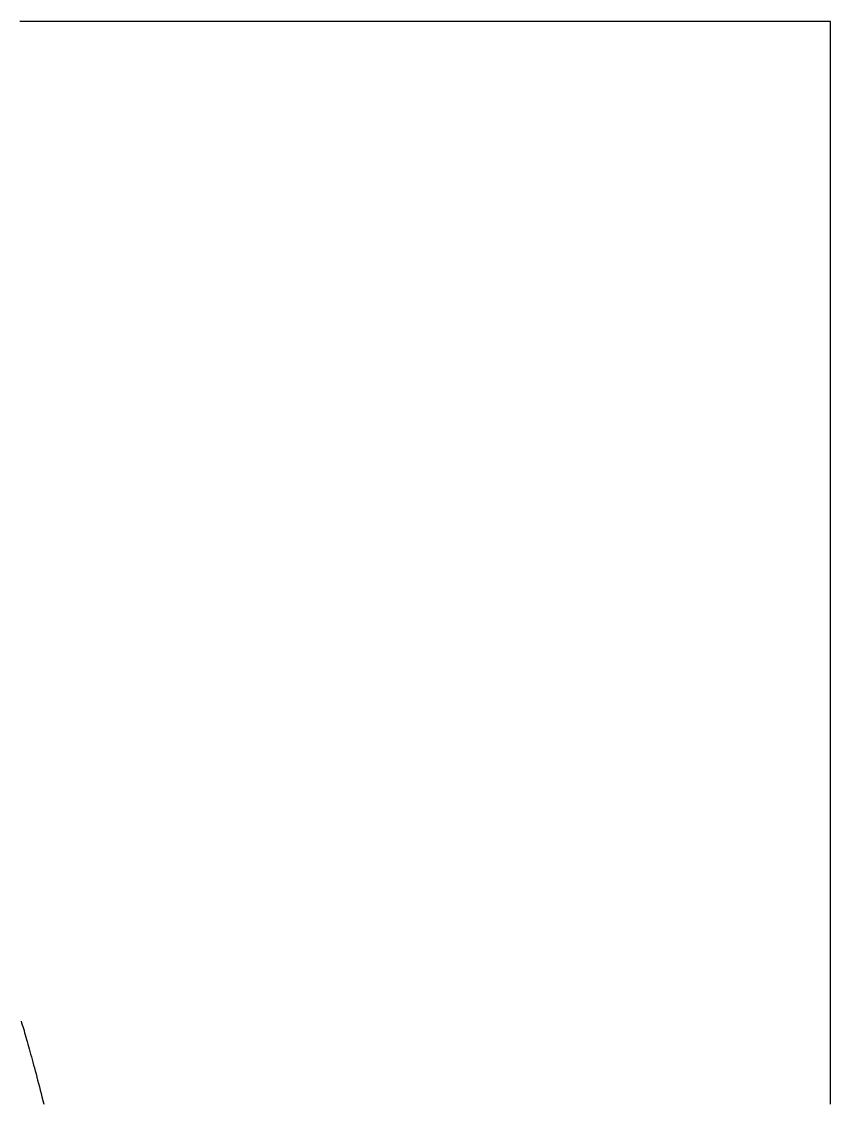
# Model space of a CAD drawing. Header units: metres. Extents: x 0 to 2740, y 0 to 1840.
# Drawn here: x 2135 to 2740, y 1032 to 1840 of the extents above; entities that cross this region are included whole.
import ezdxf

# ---------------------------------------------------------------- set-up
doc = ezdxf.new("R2010")
doc.units = ezdxf.units.M

msp = doc.modelspace()

# ---------------------------------------------------------------- linework, layer by layer
for points in [[(2740, 1030.4), (2740, 1039.6), (2740, 1048.8), (2740, 1058), (2740, 1067.2), (2740, 1076.4), (2740, 1085.6), (2740, 1094.8), (2740, 1104), (2740, 1113.2), (2740, 1122.4), (2740, 1131.6), (2740, 1140.8), (2740, 1150), (2740, 1159.2), (2740, 1168.4), (2740, 1177.6), (2740, 1186.8), (2740, 1196), (2740, 1205.2), (2740, 1214.4), (2740, 1223.6), (2740, 1232.8), (2740, 1242), (2740, 1251.2), (2740, 1260.4), (2740, 1269.6), (2740, 1278.8), (2740, 1288), (2740, 1297.2), (2740, 1306.4), (2740, 1315.6), (2740, 1324.8), (2740, 1334), (2740, 1343.2), (2740, 1352.4), (2740, 1361.6), (2740, 1370.8), (2740, 1380), (2740, 1389.2), (2740, 1398.4), (2740, 1407.6), (2740, 1416.8), (2740, 1426), (2740, 1435.2), (2740, 1444.4), (2740, 1453.6), (2740, 1462.8), (2740, 1472), (2740, 1481.2), (2740, 1490.4), (2740, 1499.6), (2740, 1508.8), (2740, 1518), (2740, 1527.2), (2740, 1536.4), (2740, 1545.6), (2740, 1554.8), (2740, 1564), (2740, 1573.2), (2740, 1582.4), (2740, 1591.6), (2740, 1600.8), (2740, 1610), (2740, 1619.2), (2740, 1628.4), (2740, 1637.6), (2740, 1646.8), (2740, 1656), (2740, 1665.2), (2740, 1674.4), (2740, 1683.6), (2740, 1692.8), (2740, 1702), (2740, 1711.2), (2740, 1720.4), (2740, 1729.6), (2740, 1738.8), (2740, 1748), (2740, 1757.2), (2740, 1766.4), (2740, 1775.6), (2740, 1784.8), (2740, 1794), (2740, 1803.2), (2740, 1812.4), (2740, 1821.6), (2740, 1830.8), (2740, 1840), (2735.44, 1840), (2730.88, 1840), (2726.32, 1840), (2721.76, 1840), (2717.2, 1840), (2712.64, 1840), (2708.08, 1840), (2703.52, 1840), (2698.96, 1840), (2694.4, 1840), (2689.84, 1840), (2685.28, 1840), (2680.72, 1840), (2676.16, 1840), (2671.6, 1840), (2667.04, 1840), (2662.48, 1840), (2657.92, 1840), (2653.36, 1840), (2648.8, 1840), (2644.24, 1840), (2639.68, 1840), (2635.12, 1840), (2630.56, 1840), (2626, 1840), (2621.44, 1840), (2616.88, 1840), (2612.32, 1840), (2607.76, 1840), (2603.2, 1840), (2598.64, 1840), (2594.08, 1840), (2589.52, 1840), (2584.96, 1840), (2580.4, 1840), (2575.84, 1840), (2571.28, 1840), (2566.72, 1840), (2562.16, 1840), (2557.6, 1840), (2553.04, 1840), (2548.48, 1840), (2543.92, 1840), (2539.36, 1840), (2534.8, 1840), (2530.24, 1840), (2525.68, 1840), (2521.12, 1840), (2516.56, 1840), (2512, 1840), (2507.44, 1840), (2502.88, 1840), (2498.32, 1840), (2493.76, 1840), (2489.2, 1840), (2484.64, 1840), (2480.08, 1840), (2475.52, 1840), (2470.96, 1840), (2466.4, 1840), (2461.84, 1840), (2457.28, 1840), (2452.72, 1840), (2448.16, 1840), (2443.6, 1840), (2439.04, 1840), (2434.48, 1840), (2429.92, 1840), (2425.36, 1840), (2420.8, 1840), (2416.24, 1840), (2411.68, 1840), (2407.12, 1840), (2402.56, 1840), (2398, 1840), (2393.44, 1840), (2388.88, 1840), (2384.32, 1840), (2379.76, 1840), (2375.2, 1840), (2370.64, 1840), (2366.08, 1840), (2361.52, 1840), (2356.96, 1840), (2352.4, 1840), (2347.84, 1840), (2343.28, 1840), (2338.72, 1840), (2334.16, 1840), (2329.6, 1840), (2325.04, 1840), (2320.48, 1840), (2315.92, 1840), (2311.36, 1840), (2306.8, 1840), (2302.24, 1840), (2297.68, 1840), (2293.12, 1840), (2288.56, 1840), (2284, 1840), (2279.44, 1840), (2274.88, 1840), (2270.32, 1840), (2265.76, 1840), (2261.2, 1840), (2256.64, 1840), (2252.08, 1840), (2247.52, 1840), (2242.96, 1840), (2238.4, 1840), (2233.84, 1840), (2229.28, 1840), (2224.72, 1840), (2220.16, 1840), (2215.6, 1840), (2211.04, 1840), (2206.48, 1840), (2201.92, 1840), (2197.36, 1840), (2192.8, 1840), (2188.24, 1840), (2183.68, 1840), (2179.12, 1840), (2174.56, 1840), (2170, 1840), (2165.44, 1840), (2160.88, 1840), (2156.32, 1840), (2151.76, 1840), (2147.2, 1840), (2142.64, 1840), (2138.08, 1840), (2133.52, 1840)], [(2134.548875, 1092.665609), (2134.9776, 1091.302976), (2135.412925, 1089.900887), (2135.855, 1088.459), (2136.303975, 1086.976973), (2136.76, 1085.454464), (2137.223225, 1083.891131), (2137.6938, 1082.286632), (2138.171875, 1080.640625), (2138.6576, 1078.952768), (2139.151125, 1077.222719), (2139.6526, 1075.450136), (2140.162175, 1073.634677), (2140.68, 1071.776), (2141.206225, 1069.873763), (2141.741, 1067.927624), (2142.284475, 1065.937241), (2142.8368, 1063.902272), (2143.398125, 1061.822375), (2143.9686, 1059.697208), (2144.548375, 1057.526429), (2145.1376, 1055.309696), (2145.736425, 1053.046667), (2146.345, 1050.737), (2146.963475, 1048.380353), (2147.592, 1045.976384), (2148.230725, 1043.524751), (2148.8798, 1041.025112), (2149.539375, 1038.477125), (2150.2096, 1035.880448), (2150.890625, 1033.234739), (2151.5826, 1030.539656)]]:
    msp.add_lwpolyline(points)

doc.saveas('drawing.dxf')
